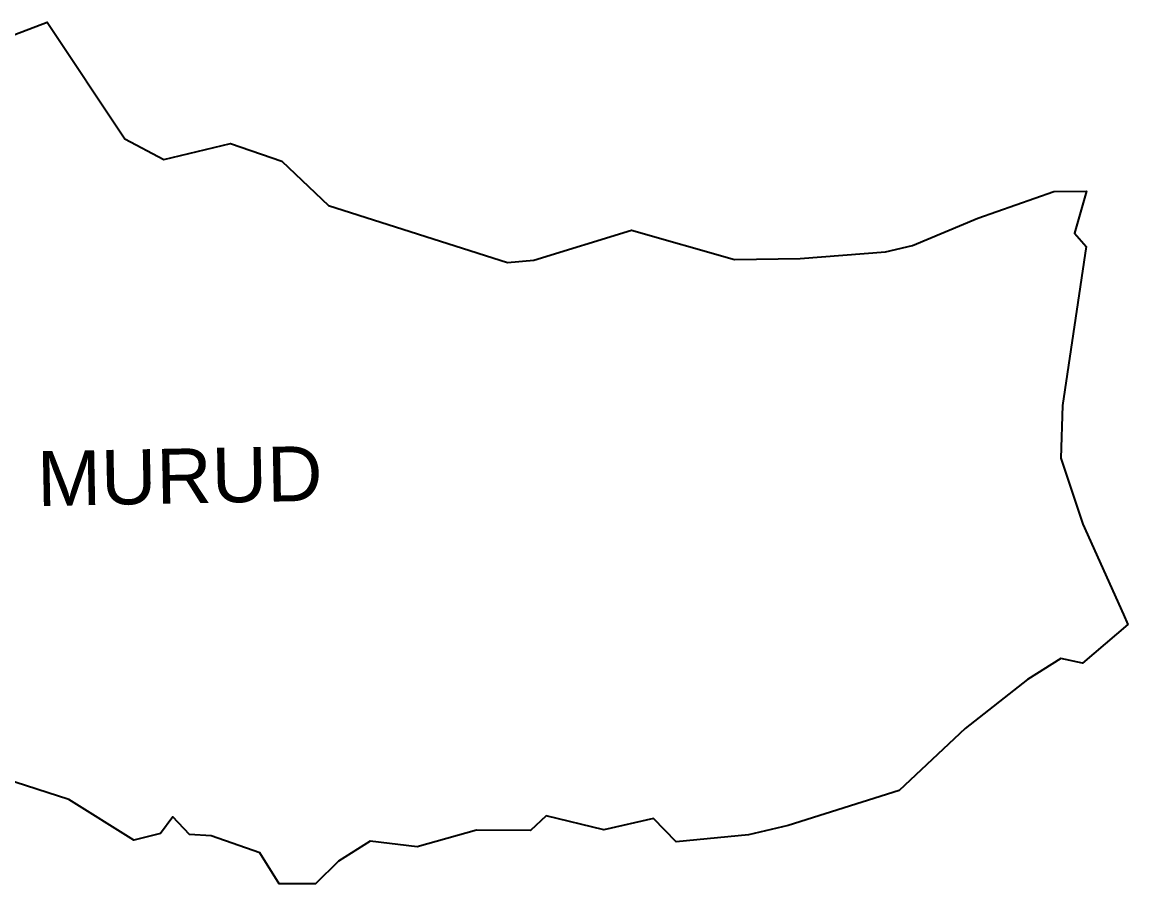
# Model space of a CAD drawing. Header units: metres. Extents: x 299292 to 303400, y 1964915 to 1967954.
# Drawn here: x 301209 to 303400, y 1964915 to 1966623 of the extents above; entities that cross this region are included whole.
import ezdxf

# ---------------------------------------------------------------- set-up
doc = ezdxf.new("R2010")
doc.units = ezdxf.units.M
doc.header["$MEASUREMENT"] = 0
doc.layers.add('village', color=3, linetype='Continuous')
doc.layers.add('VILLAGE NAME', color=250, linetype='Continuous')
doc.styles.get("Standard").update_dxf_attribs({"font": 'simplex.shx'})

msp = doc.modelspace()

# ---------------------------------------------------------------- linework, layer by layer
at = {"layer": 'village', "color": 3, "true_color": 0x00ff00}
msp.add_polyline3d([(301138.2, 1966577.5, 0), (301258.8, 1966623.1, 0), (301412.7, 1966391.7, 0), (301489.7, 1966351.1, 0), (301621.4, 1966382.4, 0), (301723.6, 1966347.3, 0), (301815.8, 1966259.8, 0), (302170.2, 1966146.4, 0), (302222.6, 1966151.3, 0), (302416.2, 1966211, 0), (302620.1, 1966152.7, 0), (302750.4, 1966154.8, 0), (302919.5, 1966167.6, 0), (302972.7, 1966180.7, 0), (303102.1, 1966234.7, 0), (303252.6, 1966287.7, 0), (303317.8, 1966287.9, 0), (303294.1, 1966204.7, 0), (303316.9, 1966178.3, 0), (303269.7, 1965863.6, 0), (303266.7, 1965758.9, 0), (303310.6, 1965628.4, 0), (303390.7, 1965449, 0), (303399.5, 1965429.2, 0), (303309.9, 1965352.4, 0), (303266.8, 1965361.8, 0), (303200.6, 1965320.1, 0), (303076.9, 1965223.5, 0), (302946.2, 1965100.4, 0), (302726.6, 1965031.1, 0), (302647.7, 1965012.4, 0), (302504.9, 1964998.4, 0), (302459.4, 1965044.8, 0), (302361.2, 1965022.2, 0), (302247.1, 1965050.3, 0), (302216.2, 1965021.4, 0), (302109.1, 1965021.5, 0), (301991.6, 1964988.5, 0), (301898.4, 1964999.9, 0), (301836, 1964960.3, 0), (301790, 1964915.3, 0), (301718.3, 1964915.3, 0), (301680.1, 1964977, 0), (301583.7, 1965010.4, 0), (301540.3, 1965013.3, 0), (301507.7, 1965048.4, 0), (301483.2, 1965015.2, 0), (301430.4, 1965001.8, 0), (301301.2, 1965082.3, 0), (301090.4, 1965150.6, 0)], dxfattribs=at)

# ---------------------------------------------------------------- texts
at = {"layer": 'VILLAGE NAME', "insert": (301237.5, 1965772.6), "char_height": 108.748, "attachment_point": 1, "rotation": 1.1028}
msp.add_mtext_dynamic_manual_height_columns('{\\fArial|b0|i0|c0|p34;MURUD}', width=1571.314, gutter_width=543.7, heights=[0], dxfattribs=at)

doc.saveas('drawing.dxf')
